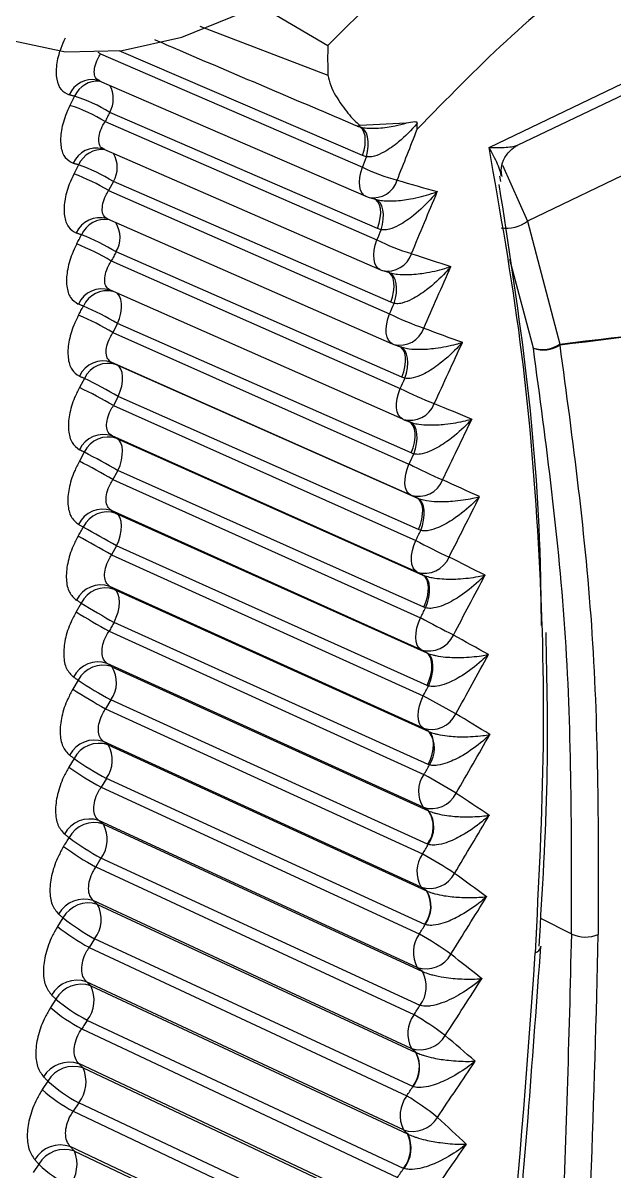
# Model space of a CAD drawing. Extents: x 14.8 to 109.8, y 1.6 to 86.6.
# Drawn here: x 78.928 to 79.552, y 65.895 to 67.106 of the extents above; entities that cross this region are included whole.
import ezdxf

# ---------------------------------------------------------------- set-up
doc = ezdxf.new("R2010")
doc.units = 0
doc.header["$MEASUREMENT"] = 0
doc.layers.add('OBJECT', color=7, linetype='CONTINUOUS')

msp = doc.modelspace()

# ---------------------------------------------------------------- linework, layer by layer
at = {"layer": 'OBJECT'}
for p, q in [((79.4201, 66.9744), (80.0132, 67.2593)), ((79.4503, 66.9766), (79.9664, 67.2245)), ((79.2499, 67.0819), (79.3117, 67.1432)), ((79.9317, 67.123), (79.4607, 66.8967)), ((79.1148, 67.1022), (79.25, 67.0507)), ((79.01, 67.0731), (79.0075, 67.0746)), ((79.2865, 66.9659), (79.0297, 67.0763)), ((79.01, 67.0731), (79.2864, 66.9535)), ((79.0097, 67.0443), (79.0065, 67.0454)), ((79.0085, 67.0447), (79.2899, 66.923)), ((79.0097, 67.0443), (79.0087, 67.045)), ((78.9827, 67.0284), (78.9778, 67.0187)), ((79.3024, 66.889), (79.0197, 67.0113)), ((79.0149, 67.0017), (79.3018, 66.8768)), ((79.3327, 67.0001), (79.2838, 66.9975)), ((79.0143, 66.9722), (79.012, 66.973)), ((79.0135, 66.9725), (79.305, 66.8456)), ((79.0143, 66.9722), (79.0136, 66.9727)), ((79.2907, 66.9644), (79.2865, 66.9659)), ((78.9868, 66.956), (78.9819, 66.9463)), ((79.4344, 66.9558), (79.4607, 66.8967)), ((79.4326, 66.9386), (79.4316, 66.944)), ((79.0236, 66.9384), (79.0186, 66.9288)), ((79.3164, 66.811), (79.0236, 66.9384)), ((79.0186, 66.9288), (79.3152, 66.799)), ((79.2937, 66.9216), (79.3012, 66.9195)), ((79.0179, 66.8986), (79.0165, 66.8992)), ((79.0173, 66.8989), (79.318, 66.7672)), ((79.4607, 66.8967), (79.495, 66.767)), ((79.3063, 66.8876), (79.3024, 66.889)), ((79.3282, 66.732), (79.0264, 66.8642)), ((79.0214, 66.8546), (79.3264, 66.7202)), ((79.3077, 66.8446), (79.3149, 66.8423)), ((79.4669, 66.7627), (79.4419, 66.8561)), ((79.0204, 66.8237), (79.0198, 66.824)), ((79.3291, 66.6877), (79.0204, 66.8237)), ((79.3199, 66.8097), (79.3164, 66.811)), ((79.0281, 66.7885), (79.023, 66.779)), ((79.338, 66.6521), (79.0281, 66.7885)), ((79.023, 66.779), (79.3356, 66.6404)), ((79.3185, 66.767), (79.318, 66.7672)), ((79.3197, 66.7665), (79.3266, 66.764)), ((79.3266, 66.764), (79.3269, 66.7639)), ((79.3376, 66.6075), (79.0219, 66.7475)), ((79.0271, 66.7451), (79.344, 66.6047)), ((78.993, 66.7306), (78.9878, 66.721)), ((79.3314, 66.7308), (79.3282, 66.732)), ((79.0288, 66.7116), (79.0236, 66.7021)), ((79.3457, 66.5712), (79.0288, 66.7116)), ((79.0236, 66.7021), (79.3427, 66.5598)), ((79.3296, 66.6875), (79.3291, 66.6877)), ((79.3296, 66.6875), (79.3362, 66.6848)), ((79.3362, 66.6849), (79.3371, 66.6845)), ((79.3441, 66.5264), (79.0223, 66.67)), ((79.0274, 66.6673), (79.3502, 66.5233)), ((78.9929, 66.6528), (78.9877, 66.6433)), ((79.3407, 66.6509), (79.338, 66.6521)), ((79.0284, 66.6334), (79.0231, 66.6239)), ((79.3512, 66.4894), (79.0284, 66.6334)), ((79.0231, 66.6239), (79.3477, 66.4782)), ((79.344, 66.6047), (79.3376, 66.6075)), ((79.344, 66.6047), (79.3453, 66.6041)), ((79.3484, 66.4445), (79.0216, 66.5912)), ((79.0216, 66.5912), (79.0267, 66.5883)), ((79.0267, 66.5883), (79.3544, 66.4412)), ((79.348, 66.5702), (79.3457, 66.5712)), ((79.0269, 66.554), (79.0216, 66.5445)), ((79.3547, 66.4068), (79.0269, 66.554)), ((79.0216, 66.5445), (79.3506, 66.3959)), ((79.3502, 66.5233), (79.3513, 66.5229)), ((79.3506, 66.3618), (79.0198, 66.5112)), ((79.0248, 66.5081), (79.3564, 66.3582)), ((78.9896, 66.4936), (78.9842, 66.4843)), ((79.3532, 66.4886), (79.3512, 66.4894)), ((79.356, 66.3235), (79.0244, 66.4733)), ((79.019, 66.464), (79.3514, 66.3128)), ((79.3544, 66.4412), (79.3552, 66.4408)), ((79.3506, 66.2783), (79.017, 66.43)), ((79.022, 66.4266), (79.3563, 66.2745)), ((78.9864, 66.4123), (78.9809, 66.403)), ((79.3563, 66.4061), (79.3547, 66.4068)), ((79.0208, 66.3915), (79.0154, 66.3822)), ((79.3552, 66.2394), (79.0208, 66.3915)), ((79.3851, 66.3769), (79.3506, 66.3959)), ((79.0154, 66.3822), (79.35, 66.229)), ((79.3564, 66.3582), (79.3571, 66.3579)), ((79.3486, 66.1941), (79.0132, 66.3477)), ((79.018, 66.3441), (79.3541, 66.1901)), ((78.9821, 66.3298), (78.9766, 66.3205)), ((79.3572, 66.3229), (79.356, 66.3235)), ((79.0162, 66.3086), (79.0106, 66.2994)), ((79.0106, 66.2994), (79.3465, 66.1446)), ((79.3523, 66.1546), (79.0162, 66.3086)), ((79.3444, 66.1093), (79.0083, 66.2642)), ((79.3563, 66.2745), (79.3567, 66.2743)), ((79.013, 66.2604), (79.3498, 66.1051)), ((79.356, 66.239), (79.3552, 66.2394)), ((79.0105, 66.2246), (79.0049, 66.2154)), ((79.0049, 66.2154), (79.3409, 66.0595)), ((79.3473, 66.0693), (79.0105, 66.2246)), ((79.3381, 66.0239), (79.0023, 66.1798)), ((79.3541, 66.1901), (79.3543, 66.19)), ((79.0069, 66.1757), (79.3429, 66.0197)), ((78.9704, 66.1616), (78.9647, 66.1525)), ((79.3527, 66.1545), (79.3523, 66.1546)), ((79.4744, 66.1613), (79.5073, 66.1446)), ((79.0037, 66.1396), (78.998, 66.1305)), ((78.998, 66.1305), (79.3332, 65.9739)), ((79.3397, 65.9836), (79.0037, 66.1396)), ((79.3297, 65.938), (78.9953, 66.0943)), ((78.9998, 66.09), (79.3339, 65.9338)), ((78.963, 66.0759), (78.9572, 66.0669)), ((79.33, 65.8973), (78.9959, 66.0535)), ((78.9902, 66.0445), (79.3234, 65.8878)), ((79.3429, 66.0197), (79.3433, 66.0195)), ((79.3192, 65.8516), (78.9872, 66.0078)), ((78.9916, 66.0033), (79.3228, 65.8473)), ((78.9545, 65.9894), (78.9486, 65.9804)), ((79.3399, 65.9835), (79.3397, 65.9836)), ((78.9871, 65.9665), (78.9812, 65.9576)), ((79.3182, 65.8106), (78.9871, 65.9665)), ((78.9812, 65.9576), (79.3114, 65.8012)), ((79.3339, 65.9338), (79.3347, 65.9334)), ((79.3066, 65.7647), (78.9781, 65.9204)), ((78.9824, 65.9156), (79.3096, 65.7605)), ((78.9449, 65.9018), (78.939, 65.893)), ((79.3304, 65.8972), (79.33, 65.8973))]:
    msp.add_line(p, q, dxfattribs=at)
at = {"layer": 'OBJECT', "flags": 128}
for points in [[(78.7522, 67.3898), (78.7571, 67.3166), (78.7718, 67.2507), (78.796, 67.1937), (78.829, 67.1467), (78.8702, 67.1108), (78.9186, 67.0869), (78.9732, 67.0754), (79.0327, 67.0767), (79.0958, 67.0907), (79.1611, 67.117), (79.2272, 67.1551), (79.2436, 67.1664)], [(79.1744, 67.1264), (79.1953, 67.114), (79.2499, 67.0819)], [(78.9827, 67.0284), (78.982, 67.0286), (78.9813, 67.0287), (78.9806, 67.0289), (78.9799, 67.0291), (78.9792, 67.0293), (78.9785, 67.0295), (78.9778, 67.0297), (78.9771, 67.0298)], [(79.0197, 67.0113), (79.0191, 67.0101), (79.0185, 67.0089), (79.0179, 67.0077), (79.0173, 67.0065), (79.0167, 67.0053), (79.0161, 67.0041), (79.0155, 67.0029), (79.0149, 67.0017)], [(79.2865, 66.9659), (79.2882, 66.9715), (79.2892, 66.9769), (79.2895, 66.982), (79.2892, 66.9866), (79.2881, 66.9905), (79.2864, 66.9937), (79.2841, 66.9958), (79.2829, 66.9965)], [(79.2907, 66.9644), (79.292, 66.97), (79.2926, 66.9755), (79.2926, 66.9807), (79.292, 66.9854), (79.2907, 66.9895), (79.2888, 66.9927), (79.2865, 66.9949), (79.2837, 66.9962)], [(78.9868, 66.956), (78.9861, 66.9562), (78.9855, 66.9564), (78.9848, 66.9566), (78.9841, 66.9568), (78.9834, 66.957), (78.9827, 66.9572), (78.982, 66.9575), (78.9813, 66.9577)], [(79.2899, 66.923), (79.2884, 66.9238), (79.2862, 66.926), (79.2846, 66.9292), (79.2836, 66.9331), (79.2833, 66.9377), (79.2837, 66.9427), (79.2847, 66.9481), (79.2864, 66.9535)], [(79.3024, 66.889), (79.3042, 66.8945), (79.3053, 66.9), (79.3058, 66.9051), (79.3055, 66.9098), (79.3046, 66.9138), (79.3029, 66.917), (79.3007, 66.9193), (79.2992, 66.9202)], [(79.3063, 66.8876), (79.3077, 66.8932), (79.3085, 66.8987), (79.3086, 66.9039), (79.3081, 66.9087), (79.3069, 66.9128), (79.3051, 66.9161), (79.3028, 66.9185), (79.3001, 66.9198)], [(78.9899, 66.8822), (78.9893, 66.8824), (78.9886, 66.8827), (78.9879, 66.8829), (78.9872, 66.8831), (78.9865, 66.8834), (78.9859, 66.8836), (78.9852, 66.8839), (78.9845, 66.8841)], [(78.9849, 66.8726), (78.9855, 66.8738), (78.9862, 66.875), (78.9868, 66.8762), (78.9874, 66.8774), (78.9881, 66.8786), (78.9887, 66.8798), (78.9893, 66.881), (78.9899, 66.8822)], [(79.305, 66.8456), (79.3032, 66.8467), (79.3011, 66.849), (79.2996, 66.8523), (79.2987, 66.8563), (79.2985, 66.8609), (79.2989, 66.866), (79.3001, 66.8713), (79.3018, 66.8768)], [(79.0264, 66.8642), (79.0258, 66.863), (79.0251, 66.8618), (79.0245, 66.8606), (79.0239, 66.8594), (79.0232, 66.8582), (79.0226, 66.857), (79.022, 66.8558), (79.0214, 66.8546)], [(79.3164, 66.811), (79.3182, 66.8165), (79.3194, 66.822), (79.32, 66.8272), (79.3198, 66.8319), (79.3189, 66.836), (79.3174, 66.8393), (79.3153, 66.8417), (79.3135, 66.8428)], [(79.3199, 66.8097), (79.3214, 66.8153), (79.3223, 66.8208), (79.3225, 66.8261), (79.3221, 66.8309), (79.321, 66.8351), (79.3194, 66.8385), (79.3172, 66.8409), (79.3145, 66.8424)], [(79.0281, 66.7885), (79.0301, 66.794), (79.0315, 66.7995), (79.0322, 66.8047), (79.0323, 66.8096), (79.0316, 66.8138), (79.0302, 66.8173), (79.0283, 66.8199), (79.0274, 66.8206)], [(78.992, 66.807), (78.9913, 66.8073), (78.9907, 66.8076), (78.99, 66.8078), (78.9893, 66.8081), (78.9887, 66.8084), (78.988, 66.8087), (78.9873, 66.8089), (78.9866, 66.8092)], [(78.9869, 66.7975), (78.9875, 66.7987), (78.9882, 66.7999), (78.9888, 66.801), (78.9894, 66.8022), (78.9901, 66.8034), (78.9907, 66.8046), (78.9914, 66.8058), (78.992, 66.807)], [(79.318, 66.7672), (79.316, 66.7685), (79.3139, 66.771), (79.3125, 66.7743), (79.3117, 66.7784), (79.3115, 66.7831), (79.3121, 66.7882), (79.3133, 66.7936), (79.3152, 66.799)], [(79.3282, 66.732), (79.3301, 66.7375), (79.3314, 66.743), (79.3321, 66.7482), (79.332, 66.753), (79.3312, 66.7572), (79.3298, 66.7606), (79.3277, 66.7631), (79.3257, 66.7644)], [(79.3314, 66.7308), (79.333, 66.7364), (79.334, 66.7419), (79.3344, 66.7472), (79.3341, 66.7521), (79.3331, 66.7563), (79.3316, 66.7598), (79.3294, 66.7624), (79.3269, 66.7639)], [(79.0219, 66.7475), (79.0225, 66.7472), (79.0232, 66.7469), (79.0238, 66.7466), (79.0245, 66.7463), (79.0251, 66.746), (79.0258, 66.7457), (79.0265, 66.7454), (79.0271, 66.7451)], [(79.0288, 66.7116), (79.0309, 66.7171), (79.0324, 66.7225), (79.0332, 66.7278), (79.0333, 66.7327), (79.0327, 66.737), (79.0315, 66.7406), (79.0296, 66.7434), (79.0271, 66.7451)], [(78.993, 66.7306), (78.9923, 66.7309), (78.9917, 66.7312), (78.991, 66.7315), (78.9904, 66.7318), (78.9897, 66.7321), (78.989, 66.7324), (78.9884, 66.7327), (78.9877, 66.733)], [(79.3291, 66.6877), (79.3266, 66.6894), (79.3247, 66.6919), (79.3233, 66.6953), (79.3226, 66.6995), (79.3226, 66.7043), (79.3232, 66.7094), (79.3245, 66.7148), (79.3264, 66.7202)], [(79.338, 66.6521), (79.34, 66.6575), (79.3414, 66.663), (79.3421, 66.6682), (79.3421, 66.6731), (79.3415, 66.6773), (79.3401, 66.6808), (79.3381, 66.6835), (79.3356, 66.6851)], [(79.3407, 66.6509), (79.3425, 66.6565), (79.3436, 66.662), (79.3441, 66.6674), (79.3439, 66.6723), (79.3431, 66.6766), (79.3417, 66.6802), (79.3396, 66.6828), (79.3371, 66.6845)], [(79.0223, 66.67), (79.0229, 66.6696), (79.0235, 66.6693), (79.0242, 66.669), (79.0248, 66.6686), (79.0255, 66.6683), (79.0261, 66.668), (79.0268, 66.6677), (79.0274, 66.6673)], [(79.0284, 66.6334), (79.0306, 66.6388), (79.0321, 66.6443), (79.033, 66.6496), (79.0333, 66.6546), (79.0328, 66.659), (79.0316, 66.6626), (79.0298, 66.6655), (79.0274, 66.6673)], [(78.9929, 66.6528), (78.9923, 66.6531), (78.9916, 66.6535), (78.991, 66.6538), (78.9903, 66.6541), (78.9897, 66.6545), (78.9891, 66.6548), (78.9884, 66.6551), (78.9878, 66.6555)], [(79.3376, 66.6075), (79.3352, 66.6093), (79.3333, 66.6119), (79.3321, 66.6154), (79.3314, 66.6197), (79.3315, 66.6245), (79.3323, 66.6297), (79.3337, 66.635), (79.3356, 66.6404)], [(79.3457, 66.5712), (79.3477, 66.5766), (79.3492, 66.5821), (79.35, 66.5874), (79.3502, 66.5923), (79.3496, 66.5966), (79.3483, 66.6002), (79.3464, 66.6029), (79.344, 66.6047)], [(79.348, 66.5702), (79.3499, 66.5757), (79.3511, 66.5812), (79.3518, 66.5866), (79.3517, 66.5916), (79.351, 66.5959), (79.3497, 66.5996), (79.3477, 66.6024), (79.3453, 66.6041)], [(79.0269, 66.554), (79.0292, 66.5594), (79.0308, 66.5648), (79.0318, 66.5702), (79.0322, 66.5752), (79.0318, 66.5796), (79.0307, 66.5834), (79.029, 66.5863), (79.0267, 66.5883)], [(78.9865, 66.5644), (78.9871, 66.5656), (78.9878, 66.5668), (78.9885, 66.5679), (78.9891, 66.5691), (78.9898, 66.5703), (78.9905, 66.5715), (78.9912, 66.5726), (78.9918, 66.5738)], [(78.9918, 66.5738), (78.9912, 66.5742), (78.9905, 66.5745), (78.9899, 66.5749), (78.9893, 66.5753), (78.9886, 66.5756), (78.988, 66.576), (78.9874, 66.5763), (78.9867, 66.5767)], [(79.3441, 66.5264), (79.3417, 66.5283), (79.3399, 66.531), (79.3387, 66.5346), (79.3382, 66.539), (79.3384, 66.5438), (79.3392, 66.549), (79.3407, 66.5544), (79.3427, 66.5598)], [(79.3512, 66.4894), (79.3534, 66.4948), (79.355, 66.5003), (79.3559, 66.5056), (79.3561, 66.5106), (79.3556, 66.515), (79.3544, 66.5186), (79.3526, 66.5215), (79.3502, 66.5233)], [(79.3532, 66.4886), (79.3552, 66.4941), (79.3566, 66.4996), (79.3573, 66.505), (79.3574, 66.51), (79.3568, 66.5144), (79.3555, 66.5181), (79.3537, 66.521), (79.3513, 66.5229)], [(79.0198, 66.5112), (79.0205, 66.5108), (79.0211, 66.5104), (79.0217, 66.51), (79.0223, 66.5096), (79.023, 66.5092), (79.0236, 66.5088), (79.0242, 66.5085), (79.0248, 66.5081)], [(79.0244, 66.4733), (79.0267, 66.4787), (79.0285, 66.4842), (79.0296, 66.4895), (79.03, 66.4946), (79.0297, 66.4991), (79.0287, 66.5029), (79.0271, 66.506), (79.0248, 66.5081)], [(78.9896, 66.4936), (78.989, 66.494), (78.9884, 66.4944), (78.9878, 66.4948), (78.9871, 66.4952), (78.9865, 66.4956), (78.9859, 66.496), (78.9853, 66.4963), (78.9846, 66.4967)], [(79.0244, 66.4733), (79.0237, 66.4722), (79.0231, 66.471), (79.0224, 66.4698), (79.0217, 66.4686), (79.021, 66.4675), (79.0204, 66.4663), (79.0197, 66.4651), (79.019, 66.464)], [(79.3484, 66.4445), (79.3461, 66.4464), (79.3444, 66.4493), (79.3433, 66.453), (79.3428, 66.4574), (79.3431, 66.4623), (79.344, 66.4675), (79.3456, 66.4729), (79.3477, 66.4782)], [(79.3547, 66.4068), (79.3569, 66.4122), (79.3586, 66.4177), (79.3596, 66.423), (79.3599, 66.428), (79.3595, 66.4325), (79.3584, 66.4363), (79.3567, 66.4392), (79.3544, 66.4412)], [(79.3563, 66.4061), (79.3584, 66.4116), (79.3599, 66.4171), (79.3607, 66.4225), (79.3609, 66.4275), (79.3604, 66.432), (79.3593, 66.4358), (79.3575, 66.4388), (79.3552, 66.4408)], [(79.017, 66.43), (79.0177, 66.4296), (79.0183, 66.4292), (79.0189, 66.4287), (79.0195, 66.4283), (79.0201, 66.4279), (79.0207, 66.4275), (79.0213, 66.4271), (79.022, 66.4266)], [(78.9864, 66.4123), (78.9858, 66.4127), (78.9852, 66.4131), (78.9846, 66.4135), (78.984, 66.4139), (78.9833, 66.4144), (78.9827, 66.4148), (78.9821, 66.4152), (78.9815, 66.4156)], [(79.3506, 66.3618), (79.3483, 66.3638), (79.3467, 66.3668), (79.3457, 66.3706), (79.3454, 66.375), (79.3457, 66.38), (79.3467, 66.3852), (79.3484, 66.3906), (79.3506, 66.3959)], [(79.356, 66.3235), (79.3583, 66.3288), (79.3601, 66.3343), (79.3612, 66.3397), (79.3616, 66.3447), (79.3613, 66.3492), (79.3603, 66.3531), (79.3587, 66.3561), (79.3564, 66.3582)], [(79.0132, 66.3477), (79.0138, 66.3472), (79.0144, 66.3468), (79.015, 66.3463), (79.0156, 66.3459), (79.0162, 66.3454), (79.0168, 66.345), (79.0174, 66.3445), (79.018, 66.3441)], [(78.9821, 66.3298), (78.9815, 66.3302), (78.9809, 66.3307), (78.9803, 66.3311), (78.9797, 66.3316), (78.9791, 66.332), (78.9785, 66.3325), (78.9779, 66.3329), (78.9773, 66.3333)], [(79.0083, 66.2642), (79.0089, 66.2638), (79.0094, 66.2633), (79.01, 66.2628), (79.0106, 66.2623), (79.0112, 66.2619), (79.0118, 66.2614), (79.0124, 66.2609), (79.013, 66.2604)], [(78.9711, 66.237), (78.9718, 66.2382), (78.9726, 66.2393), (78.9733, 66.2405), (78.974, 66.2416), (78.9747, 66.2428), (78.9754, 66.2439), (78.9761, 66.2451), (78.9768, 66.2462)], [(78.9768, 66.2462), (78.9762, 66.2467), (78.9756, 66.2471), (78.975, 66.2476), (78.9744, 66.2481), (78.9738, 66.2486), (78.9732, 66.2491), (78.9726, 66.2495), (78.972, 66.25)], [(79.0023, 66.1798), (79.0029, 66.1793), (79.0034, 66.1787), (79.004, 66.1782), (79.0046, 66.1777), (79.0052, 66.1772), (79.0058, 66.1767), (79.0063, 66.1762), (79.0069, 66.1757)], [(78.9704, 66.1616), (78.9698, 66.1621), (78.9692, 66.1626), (78.9686, 66.1631), (78.9681, 66.1636), (78.9675, 66.1641), (78.9669, 66.1646), (78.9663, 66.1651), (78.9657, 66.1656)], [(79.4748, 66.1318), (79.4748, 66.1317), (79.4748, 66.1313)], [(78.9953, 66.0943), (78.9958, 66.0937), (78.9964, 66.0932), (78.997, 66.0927), (78.9975, 66.0921), (78.9981, 66.0916), (78.9987, 66.0911), (78.9992, 66.0905), (78.9998, 66.09)], [(78.963, 66.0759), (78.9624, 66.0765), (78.9618, 66.077), (78.9612, 66.0775), (78.9607, 66.0781), (78.9601, 66.0786), (78.9595, 66.0791), (78.959, 66.0797), (78.9584, 66.0802)], [(78.9959, 66.0535), (78.9952, 66.0524), (78.9945, 66.0513), (78.9938, 66.0502), (78.993, 66.049), (78.9923, 66.0479), (78.9916, 66.0468), (78.9909, 66.0456), (78.9902, 66.0445)], [(78.9872, 66.0078), (78.9877, 66.0072), (78.9883, 66.0067), (78.9889, 66.0061), (78.9894, 66.0055), (78.99, 66.005), (78.9905, 66.0044), (78.9911, 66.0039), (78.9916, 66.0033)], [(78.9545, 65.9894), (78.9539, 65.9899), (78.9534, 65.9905), (78.9528, 65.991), (78.9522, 65.9916), (78.9517, 65.9922), (78.9511, 65.9927), (78.9506, 65.9933), (78.95, 65.9938)], [(78.9781, 65.9204), (78.9786, 65.9198), (78.9791, 65.9192), (78.9797, 65.9186), (78.9802, 65.918), (78.9808, 65.9174), (78.9813, 65.9168), (78.9819, 65.9162), (78.9824, 65.9156)], [(78.9449, 65.9018), (78.9444, 65.9024), (78.9439, 65.903), (78.9433, 65.9036), (78.9428, 65.9042), (78.9422, 65.9048), (78.9417, 65.9054), (78.9411, 65.906), (78.9406, 65.9066)]]:
    msp.add_lwpolyline(points, dxfattribs=at)
at = {"layer": 'OBJECT'}
for centre, radius, start, end in [((79.0014, 67.0196), 0.0264, 78.7158, 157.0734), ((79.0077, 67.0171), 0.0274, 86.7121, 155.7742), ((78.9943, 67.0257), 0.0292, 330.5178, 29.0397), ((78.9329, 66.8716), 0.1645, 58.1452, 72.3889), ((78.9279, 66.8615), 0.1649, 58.1937, 72.4006), ((79.0058, 66.9471), 0.0267, 76.5307, 156.6708), ((79.0121, 66.9444), 0.0278, 84.9676, 155.3212), ((78.9987, 66.9532), 0.029, 329.2744, 30.8665), ((78.9213, 66.7716), 0.1957, 58.5003, 70.4452), ((79.3794, 67.1471), 0.2148, 244.348, 254.8133), ((78.9162, 66.7614), 0.1963, 58.5486, 70.4576), ((79.2982, 66.9473), 0.026, 260.0389, 343.3935), ((79.3018, 66.9505), 0.03, 246.5994, 254.2094), ((79.0092, 66.8733), 0.027, 74.3739, 156.259), ((79.0149, 66.871), 0.0274, 81.0914, 155.9107), ((79.002, 66.8794), 0.0287, 327.9592, 33.0132), ((79.4386, 66.9257), 0.0365, 261.0269, 307.3224), ((78.9015, 66.6575), 0.2415, 58.8514, 68.5068), ((78.8961, 66.6469), 0.2425, 58.9007, 68.5178), ((79.4115, 67.1002), 0.2489, 243.8551, 252.883), ((79.3132, 66.8703), 0.0263, 258.1053, 342.219), ((79.317, 66.8731), 0.03, 246.478, 252.0905), ((79.0115, 66.798), 0.0272, 72.2571, 155.8397), ((79.0171, 66.7956), 0.0276, 77.2816, 155.5776), ((78.8609, 66.5065), 0.3171, 59.2472, 66.5844), ((78.8666, 66.5176), 0.3154, 59.1979, 66.573), ((79.4482, 67.0643), 0.2969, 243.3703, 250.9412), ((79.3261, 66.7924), 0.0266, 256.1511, 341.0514), ((79.33, 66.7947), 0.03, 246.3536, 249.9399), ((79.4765, 66.7943), 0.033, 253.132, 304.0932), ((79.4779, 66.7919), 0.0312, 249.422, 302.8047), ((79.4703, 66.7704), 0.025, 349.1057, 352.0591), ((79.0128, 66.7215), 0.0276, 70.7459, 155.3794), ((79.018, 66.7191), 0.0275, 70.7602, 155.3915), ((78.7986, 66.3203), 0.454, 59.5361, 64.6487), ((78.7921, 66.3077), 0.4573, 59.5849, 64.6607), ((79.4947, 67.0489), 0.3693, 242.897, 248.9857), ((79.337, 66.7134), 0.0269, 254.1648, 339.8963), ((79.0131, 66.6436), 0.028, 70.8134, 154.8192), ((79.0182, 66.6409), 0.028, 70.8283, 154.8316), ((78.6231, 65.9351), 0.8074, 59.8657, 62.7347), ((78.613, 65.916), 0.8182, 59.915, 62.7462), ((79.5626, 67.0751), 0.4903, 242.4329, 247.0208), ((79.3457, 66.6336), 0.0273, 252.6895, 338.7056), ((79.0123, 66.5644), 0.0284, 70.8783, 154.244), ((79.0174, 66.5615), 0.0284, 70.8943, 154.2556), ((77.2552, 63.4623), 3.5633, 60.1847, 60.8335), ((77.1489, 63.2702), 3.7721, 60.2331, 60.846), ((79.6878, 67.2082), 0.7345, 241.9804, 245.0456), ((79.3523, 66.5529), 0.0277, 252.6059, 337.418), ((79.0104, 66.484), 0.0288, 70.9425, 153.6517), ((79.0154, 66.4809), 0.0288, 70.9605, 153.6626), ((79.7584, 67.7703), 1.4903, 238.945, 240.4934), ((79.7366, 67.7344), 1.459, 238.9591, 240.5406), ((80.0546, 67.7823), 1.4832, 241.5407, 243.0601), ((79.3568, 66.4713), 0.0281, 252.4974, 336.1397), ((79.0075, 66.4024), 0.0292, 71.0069, 153.0431), ((79.0125, 66.399), 0.0292, 71.0261, 153.053), ((78.9961, 66.4099), 0.0308, 323.4167, 32.9587), ((79.3236, 66.9329), 0.6203, 237.0743, 240.7875), ((79.3148, 66.9188), 0.6145, 237.0873, 240.8357), ((79.3592, 66.389), 0.0286, 252.3647, 334.8714), ((79.0036, 66.3196), 0.0296, 71.0726, 152.4161), ((79.3321, 66.3403), 0.0305, 325.2859, 35.1788), ((79.0084, 66.3161), 0.0296, 71.0925, 152.4259), ((78.9907, 66.3277), 0.0318, 323.1709, 31.0023), ((79.2065, 66.6529), 0.3934, 235.2217, 241.0669), ((79.1996, 66.6418), 0.3911, 235.2357, 241.1143), ((79.376, 66.295), 0.0304, 144.0742, 213.4201), ((78.6716, 65.1016), 1.389, 59.0696, 60.6968), ((79.3595, 66.3059), 0.029, 252.2074, 333.611), ((78.9985, 66.2358), 0.0301, 71.1384, 151.7722), ((79.3305, 66.2578), 0.0308, 323.4168, 32.9585), ((79.3305, 66.2572), 0.0313, 324.5023, 33.1017), ((79.0033, 66.232), 0.0301, 71.1582, 151.7829), ((78.9843, 66.2444), 0.0329, 322.9101, 29.1088), ((79.1492, 66.4782), 0.289, 233.3889, 241.3309), ((79.1427, 66.468), 0.2878, 233.4017, 241.3788), ((79.3754, 66.2105), 0.0314, 143.8181, 211.4499), ((79.0027, 65.6201), 0.701, 57.0651, 60.2951), ((79.3577, 66.2222), 0.0295, 252.024, 332.362), ((78.9925, 66.1509), 0.0305, 71.2052, 151.1115), ((79.3268, 66.1737), 0.0318, 323.1709, 31.0023), ((79.3268, 66.1735), 0.0321, 323.7101, 31.0778), ((78.9971, 66.1468), 0.0305, 71.2276, 151.1209), ((78.9768, 66.1602), 0.0339, 322.6354, 27.2739), ((79.1128, 66.3411), 0.2291, 231.5765, 241.5787), ((79.1065, 66.3314), 0.2283, 231.5891, 241.6268), ((79.3726, 66.1253), 0.0324, 143.5512, 209.5392), ((79.1121, 65.74), 0.4676, 55.0556, 59.9082), ((62.1543, 66.5254), 17.3853, 355.30698, 358.74324), ((61.6401, 66.5433), 17.8717, 357.65913, 358.72146), ((79.522, 66.1768), 0.0354, 245.5492, 292.2956), ((79.4661, 66.1329), 0.00883, 289.0394, 349.7331), ((79.3537, 66.1377), 0.0299, 251.8172, 331.12), ((63.1205, 67.2609), 16.3879, 353.38606, 356.02403), ((78.9853, 66.0649), 0.031, 71.2757, 150.4315), ((79.321, 66.0891), 0.0329, 322.911, 29.1078), ((78.9899, 66.0607), 0.031, 71.2984, 150.4419), ((78.9682, 66.0749), 0.035, 322.344, 25.499), ((79.0858, 66.2213), 0.1903, 229.7859, 241.8096), ((79.0797, 66.2119), 0.1898, 229.7996, 241.8563), ((79.3678, 66.0395), 0.0335, 143.2708, 207.688), ((79.1633, 65.7576), 0.3503, 53.043, 59.535), ((79.3477, 66.0527), 0.0303, 251.5864, 329.887), ((78.9771, 65.978), 0.0314, 71.3483, 149.7337), ((79.3127, 66.0042), 0.0339, 322.6355, 27.2738), ((79.3128, 66.0042), 0.0341, 322.6157, 26.6798), ((78.9816, 65.9735), 0.0314, 71.3726, 149.7431), ((78.9586, 65.9887), 0.0361, 322.0394, 23.778), ((79.0636, 66.1107), 0.1632, 228.0205, 242.0209), ((79.0575, 66.1014), 0.1628, 228.0331, 242.069), ((79.3608, 65.9531), 0.0345, 142.9754, 205.8955), ((79.1898, 65.7336), 0.2798, 51.028, 59.1763), ((79.3396, 65.9671), 0.0307, 251.3306, 328.6626), ((79.3023, 65.9187), 0.035, 322.3431, 25.4993), ((79.3024, 65.9188), 0.0354, 322.3165, 24.2984), ((78.9679, 65.8901), 0.0319, 71.4245, 149.0176), ((78.9723, 65.8854), 0.0319, 71.4497, 149.0262), ((78.948, 65.9017), 0.0372, 321.7167, 22.1132), ((79.0439, 66.0053), 0.1432, 226.2797, 242.2129)]:
    msp.add_arc(centre, radius, start, end, dxfattribs=at)
for centre, major_axis, ratio, start_param, end_param in [((65.453, 72.2664), (7.5192, 18.2593), 0.752315, 4.730424, 4.733353), ((65.4376, 72.2694), (7.5328, 18.2274), 0.752029, 4.731478, 4.732072), ((66.2953, 72.671), (23.4006, -7.815), 0.064834, 5.324327, 5.326508), ((65.4715, 72.2753), (8.262, 18.2878), 0.741332, 4.751077, 4.754612), ((65.4563, 72.2789), (8.2739, 18.2562), 0.741009, 4.75206, 4.752645), ((66.2176, 72.6337), (22.5812, -8.23), 0.048131, 5.349826, 5.352088), ((65.4911, 72.2847), (8.9767, 18.3268), 0.72969, 4.769095, 4.772579), ((65.4763, 72.289), (8.987, 18.2955), 0.729333, 4.770008, 4.770583), ((66.1465, 72.5995), (21.8316, -8.6034), 0.030756, 5.374029, 5.376372), ((65.5122, 72.2948), (9.6677, 18.3783), 0.717487, 4.784692, 4.788123), ((65.4976, 72.2997), (9.6764, 18.3474), 0.717099, 4.785534, 4.786099), ((66.0811, 72.5681), (21.1436, -8.9404), 0.012848, 5.396974, 5.399397), ((65.5346, 72.3056), (10.3394, 18.4438), 0.704806, 4.798083, 4.801459), ((65.5204, 72.3111), (10.3467, 18.4133), 0.70439, 4.798858, 4.799413), ((66.0208, 72.5392), (20.5101, -9.2457), 0.005471, 0.861973, 0.864474), ((65.5586, 72.3171), (10.9965, 18.5245), 0.691717, 4.80948, 4.812799), ((65.5447, 72.3233), (11.0025, 18.4945), 0.691277, 4.810191, 4.810735), ((65.9651, 72.5124), (19.9251, -9.5234), 0.024093, 0.841314, 0.843892), ((65.9525, 72.4852), (19.9116, -9.4968), 0.023441, 0.843963, 0.844383), ((65.5842, 72.3295), (11.6433, 18.6211), 0.678277, 4.819082, 4.822342), ((65.5706, 72.3362), (11.648, 18.5916), 0.677817, 4.819732, 4.820266), ((65.9135, 72.4876), (19.383, -9.777), 0.042925, 0.821751, 0.824404), ((65.9006, 72.4606), (19.3693, -9.7506), 0.042262, 0.824427, 0.82486), ((65.6116, 72.3426), (12.284, 18.7343), 0.664536, 4.827071, 4.830271), ((65.5983, 72.3499), (12.2876, 18.7053), 0.664057, 4.827664, 4.828188), ((65.8657, 72.4647), (18.8793, -10.0095), 0.061889, 0.803226, 0.805953), ((65.8524, 72.4379), (18.8653, -9.9833), 0.061218, 0.805929, 0.806374), ((65.6408, 72.3567), (12.9226, 18.8647), 0.650529, 4.833612, 4.836749), ((65.628, 72.3646), (12.9252, 18.8362), 0.650034, 4.834152, 4.834665), ((65.8213, 72.4433), (18.4097, -10.2237), 0.080918, 0.78568, 0.788479), ((65.8077, 72.4167), (18.3954, -10.1977), 0.080242, 0.788409, 0.788866), ((65.6721, 72.3717), (13.5632, 19.0127), 0.63629, 4.838852, 4.841925), ((65.6596, 72.3802), (13.5649, 18.9846), 0.635781, 4.839342, 4.839844), ((65.78, 72.4235), (17.9706, -10.4218), 0.099956, 0.769056, 0.771926), ((65.766, 72.3971), (17.9561, -10.396), 0.09928, 0.771811, 0.772279), ((65.7056, 72.3878), (14.2095, 19.1789), 0.62184, 4.842922, 4.845929), ((65.6935, 72.3969), (14.2103, 19.1513), 0.62132, 4.843366, 4.843857), ((65.7415, 72.405), (17.5588, -10.606), 0.118957, 0.753301, 0.75624), ((65.7272, 72.3789), (17.5442, -10.5803), 0.118283, 0.756081, 0.756561), ((65.7415, 72.405), (14.8653, 19.3639), 0.607201, 4.845938, 4.848877), ((65.7297, 72.4147), (14.8654, 19.3367), 0.606671, 4.846339, 4.846818), ((65.7056, 72.3878), (17.1715, -10.7779), 0.137885, 0.738364, 0.741371), ((65.691, 72.3619), (17.1567, -10.7524), 0.137216, 0.741169, 0.74166), ((65.78, 72.4235), (15.5345, 19.5684), 0.592385, 4.848, 4.85087), ((65.7686, 72.4338), (15.5339, 19.5417), 0.591848, 4.848361, 4.848829), ((65.6721, 72.3717), (16.8061, -10.9392), 0.156709, 0.7242, 0.727273), ((65.6572, 72.3461), (16.7911, -10.9138), 0.156048, 0.727029, 0.727531), ((65.8213, 72.4433), (16.2209, 19.7935), 0.577404, 4.849198, 4.851997), ((65.8103, 72.4542), (16.2197, 19.7671), 0.576861, 4.849521, 4.849978)]:
    msp.add_ellipse(centre, major_axis=major_axis, ratio=ratio, start_param=start_param, end_param=end_param, dxfattribs=at)
for points, knots in [([(80.0908, 67.3522), (80.0609, 67.3545), (79.9876, 67.36), (79.8623, 67.3387), (79.736, 67.2919), (79.6266, 67.2319), (79.5325, 67.1674), (79.4374, 67.0891), (79.3754, 67.0255), (79.3443, 66.9936)], [0, 0, 0, 0, 0.1285375, 0.3143104, 0.5000792, 0.6193243, 0.7385697, 0.869284, 1, 1, 1, 1]), ([(78.9727, 67.0896), (78.971, 67.0861), (78.9667, 67.0764), (78.9629, 67.061), (78.963, 67.0458), (78.9676, 67.0343), (78.9739, 67.0313), (78.9771, 67.0298)], [0, 0, 0, 0, 0.130546, 0.349283, 0.566535, 0.783259, 1, 1, 1, 1]), ([(79.28, 66.9973), (79.2189, 67.0232), (79.1475, 67.0535), (79.0775, 67.0835), (79.0675, 67.0878)], [0, 0, 0, 0, 0.8560134, 1, 1, 1, 1]), ([(79.2499, 67.0819), (79.2499, 67.0818), (79.2498, 67.077), (79.2497, 67.0669), (79.2499, 67.0562), (79.25, 67.0507)], [0, 0, 0, 0, 0.013058, 0.485036, 1, 1, 1, 1]), ([(79.0087, 67.045), (79.0075, 67.0456), (79.0047, 67.0469), (79.0031, 67.0522), (79.0037, 67.0594), (79.0063, 67.0668), (79.009, 67.0714), (79.01, 67.0731)], [0, 0, 0, 0, 0.171203, 0.398483, 0.627889, 0.860565, 1, 1, 1, 1]), ([(79.25, 67.0507), (79.2508, 67.047), (79.2534, 67.0361), (79.2639, 67.0199), (79.2748, 67.0054), (79.2818, 66.9993), (79.2838, 66.9975)], [0, 0, 0, 0, 0.188994, 0.560653, 0.871885, 1, 1, 1, 1]), ([(78.9778, 67.0187), (78.9761, 67.0151), (78.9717, 67.0055), (78.9677, 66.9899), (78.9676, 66.9744), (78.972, 66.9626), (78.9782, 66.9593), (78.9813, 66.9577)], [0, 0, 0, 0, 0.130209, 0.34883, 0.566152, 0.783069, 1, 1, 1, 1]), ([(79.0136, 66.9727), (79.0123, 66.9734), (79.0095, 66.9749), (79.0078, 66.9805), (79.0084, 66.9879), (79.0111, 66.9954), (79.0138, 66.9999), (79.0149, 67.0017)], [0, 0, 0, 0, 0.183783, 0.408064, 0.634118, 0.86308, 1, 1, 1, 1]), ([(79.2838, 66.9975), (79.2826, 66.997), (79.2811, 66.9964), (79.2801, 66.9972), (79.28, 66.9973), (79.28, 66.9973)], [0, 0, 0, 0, 0.873501, 0.987413, 1, 1, 1, 1]), ([(79.2811, 66.9967), (79.2823, 66.9965), (79.2837, 66.9961), (79.2851, 66.9958), (79.2854, 66.9957)], [0, 0, 0, 0, 0.817393, 1, 1, 1, 1]), ([(79.2837, 66.9962), (79.2856, 66.9957), (79.2885, 66.995), (79.2953, 66.9944), (79.3063, 66.9947), (79.3198, 66.9967), (79.3288, 66.9991), (79.3327, 67.0001)], [0, 0, 0, 0, 0.1166712, 0.1780449, 0.3824789, 0.7352763, 1, 1, 1, 1]), ([(79.3444, 66.9999), (79.3442, 66.9997), (79.3383, 66.9927), (79.3273, 66.9816), (79.3117, 66.9703), (79.3017, 66.9657), (79.2954, 66.9642), (79.2926, 66.9643), (79.2907, 66.9644)], [0, 0, 0, 0, 0.010243, 0.418481, 0.697467, 0.859171, 0.907632, 1, 1, 1, 1]), ([(79.3444, 66.9999), (79.3444, 67), (79.3443, 67.0004), (79.3441, 67.0008), (79.3433, 67.0012), (79.3396, 67.0013), (79.3358, 67.0006), (79.3327, 67.0001)], [0, 0, 0, 0, 0.032859, 0.065756, 0.11551, 0.26535, 1, 1, 1, 1]), ([(79.3443, 66.9936), (79.3444, 66.9938), (79.3444, 66.9959), (79.3444, 66.998), (79.3444, 66.9999)], [0, 0, 0, 0, 0.091019, 1, 1, 1, 1]), ([(79.4201, 66.9744), (79.4201, 66.9744), (79.4234, 66.9743), (79.4327, 66.9742), (79.4442, 66.9747), (79.4487, 66.9763), (79.4502, 66.9768)], [0, 0, 0, 0, 0.0046037, 0.2473736, 0.75284, 1, 1, 1, 1]), ([(79.469, 66.1246), (79.4728, 66.1977), (79.4804, 66.3439), (79.4743, 66.5589), (79.4561, 66.7702), (79.4321, 66.9064), (79.4201, 66.9744)], [0, 0, 0, 0, 0.248084, 0.496167, 0.748083, 1, 1, 1, 1]), ([(79.433, 66.9443), (79.4328, 66.9457), (79.4317, 66.9519), (79.4266, 66.9624), (79.4218, 66.9714), (79.4201, 66.9744), (79.4201, 66.9744)], [0, 0, 0, 0, 0.163601, 0.725062, 0.994496, 1, 1, 1, 1]), ([(79.4339, 66.9436), (79.4335, 66.9457), (79.4324, 66.9515), (79.435, 66.9616), (79.4413, 66.9705), (79.4472, 66.9754), (79.4502, 66.9765), (79.4503, 66.9765)], [0, 0, 0, 0, 0.163571, 0.445721, 0.751558, 0.987866, 1, 1, 1, 1]), ([(78.9819, 66.9463), (78.9802, 66.9428), (78.9756, 66.9332), (78.9715, 66.9175), (78.9712, 66.9017), (78.9753, 66.8894), (78.9815, 66.8859), (78.9845, 66.8841)], [0, 0, 0, 0, 0.1298756, 0.3483867, 0.5657794, 0.7828871, 1, 1, 1, 1]), ([(79.4305, 66.9353), (79.4403, 66.8721), (79.46, 66.7458), (79.4737, 66.5898), (79.4748, 66.4964), (79.4751, 66.47)], [0, 0, 0, 0, 0.417395, 0.834789, 1, 1, 1, 1]), ([(79.0179, 66.8986), (79.0163, 66.8995), (79.0132, 66.9013), (79.0115, 66.9073), (79.0122, 66.915), (79.0149, 66.9225), (79.0176, 66.9271), (79.0186, 66.9288)], [0, 0, 0, 0, 0.215584, 0.431541, 0.648916, 0.868792, 1, 1, 1, 1]), ([(79.3001, 66.9198), (79.302, 66.9193), (79.305, 66.9186), (79.3118, 66.9179), (79.3227, 66.9179), (79.3401, 66.9202), (79.3547, 66.924), (79.3634, 66.927), (79.3654, 66.9278), (79.3655, 66.9278)], [0, 0, 0, 0, 0.0824419, 0.1260006, 0.2706845, 0.5202889, 0.8860933, 0.9958635, 1, 1, 1, 1]), ([(79.3655, 66.9278), (79.3654, 66.9277), (79.3637, 66.9256), (79.3561, 66.9167), (79.3432, 66.9041), (79.3275, 66.8931), (79.3174, 66.8887), (79.311, 66.8873), (79.3082, 66.8874), (79.3063, 66.8876)], [0, 0, 0, 0, 0.004136, 0.113874, 0.479609, 0.729234, 0.873963, 0.917468, 1, 1, 1, 1]), ([(78.9849, 66.8726), (78.9832, 66.869), (78.9786, 66.8594), (78.9742, 66.8436), (78.9737, 66.8276), (78.9776, 66.815), (78.9836, 66.8111), (78.9866, 66.8092)], [0, 0, 0, 0, 0.129541, 0.347952, 0.565417, 0.782707, 1, 1, 1, 1]), ([(79.0204, 66.8237), (79.0189, 66.8247), (79.0158, 66.8267), (79.0141, 66.8329), (79.0148, 66.8407), (79.0176, 66.8483), (79.0203, 66.8529), (79.0214, 66.8546)], [0, 0, 0, 0, 0.216017, 0.432264, 0.649645, 0.869243, 1, 1, 1, 1]), ([(79.3145, 66.8424), (79.3164, 66.8419), (79.3193, 66.8411), (79.3261, 66.8403), (79.337, 66.84), (79.3543, 66.8419), (79.369, 66.8453), (79.3777, 66.8481), (79.3797, 66.8488), (79.3798, 66.8488)], [0, 0, 0, 0, 0.081997, 0.125535, 0.269683, 0.518257, 0.883051, 0.995866, 1, 1, 1, 1]), ([(79.3798, 66.8488), (79.3797, 66.8487), (79.3779, 66.8466), (79.3702, 66.8379), (79.357, 66.8256), (79.3411, 66.8149), (79.3309, 66.8107), (79.3245, 66.8093), (79.3217, 66.8095), (79.3199, 66.8097)], [0, 0, 0, 0, 0.004134, 0.116921, 0.481653, 0.730242, 0.87443, 0.917924, 1, 1, 1, 1]), ([(78.9869, 66.7975), (78.9851, 66.7939), (78.9804, 66.7844), (78.9759, 66.7685), (78.9751, 66.7522), (78.9789, 66.7392), (78.9848, 66.735), (78.9877, 66.733)], [0, 0, 0, 0, 0.129202, 0.347521, 0.565062, 0.782531, 1, 1, 1, 1]), ([(79.714, 66.7935), (79.7128, 66.7934), (79.6404, 66.7838), (79.567, 66.7747), (79.4948, 66.7657)], [0, 0, 0, 0, 0.016329, 1, 1, 1, 1]), ([(79.495, 66.767), (79.5672, 66.7755), (79.6405, 66.7842), (79.7128, 66.7934), (79.714, 66.7935)], [0, 0, 0, 0, 0.983681, 1, 1, 1, 1]), ([(79.0219, 66.7475), (79.0203, 66.7486), (79.0173, 66.7507), (79.0156, 66.7571), (79.0164, 66.765), (79.0192, 66.7727), (79.022, 66.7773), (79.023, 66.779)], [0, 0, 0, 0, 0.216445, 0.432969, 0.650365, 0.869698, 1, 1, 1, 1]), ([(79.3269, 66.7639), (79.3287, 66.7634), (79.3316, 66.7626), (79.3384, 66.7616), (79.3492, 66.7611), (79.3665, 66.7626), (79.3811, 66.7656), (79.3898, 66.7681), (79.3919, 66.7688), (79.392, 66.7688)], [0, 0, 0, 0, 0.081502, 0.12502, 0.268574, 0.515982, 0.879605, 0.995875, 1, 1, 1, 1]), ([(79.392, 66.7688), (79.3919, 66.7687), (79.39, 66.7666), (79.3821, 66.758), (79.3687, 66.7459), (79.3527, 66.7356), (79.3424, 66.7316), (79.336, 66.7304), (79.3332, 66.7306), (79.3314, 66.7308)], [0, 0, 0, 0, 0.004127, 0.120366, 0.483934, 0.731359, 0.87495, 0.918427, 1, 1, 1, 1]), ([(79.5073, 66.1446), (79.5074, 66.2496), (79.5076, 66.4605), (79.4805, 66.6617), (79.4669, 66.7627)], [0, 0, 0, 0, 0.49813, 1, 1, 1, 1]), ([(79.4948, 66.7657), (79.5084, 66.6649), (79.5357, 66.4626), (79.5355, 66.2505), (79.5354, 66.1441)], [0, 0, 0, 0, 0.498133, 1, 1, 1, 1]), ([(78.9878, 66.721), (78.986, 66.7175), (78.9812, 66.708), (78.9765, 66.692), (78.9756, 66.6755), (78.9791, 66.6621), (78.9849, 66.6577), (78.9878, 66.6555)], [0, 0, 0, 0, 0.128857, 0.347092, 0.56471, 0.782358, 1, 1, 1, 1]), ([(79.0223, 66.67), (79.0207, 66.6711), (79.0177, 66.6734), (79.0161, 66.68), (79.0169, 66.6881), (79.0198, 66.6958), (79.0226, 66.7004), (79.0236, 66.7021)], [0, 0, 0, 0, 0.216854, 0.433661, 0.651078, 0.870161, 1, 1, 1, 1]), ([(79.3371, 66.6845), (79.339, 66.6839), (79.3418, 66.683), (79.3485, 66.682), (79.3593, 66.6813), (79.3765, 66.6823), (79.3911, 66.6849), (79.3998, 66.6872), (79.402, 66.6878), (79.4021, 66.6878)], [0, 0, 0, 0, 0.080967, 0.124461, 0.267365, 0.513473, 0.875764, 0.995878, 1, 1, 1, 1]), ([(79.4021, 66.6878), (79.402, 66.6878), (79.4, 66.6856), (79.3919, 66.6771), (79.3783, 66.6653), (79.3621, 66.6553), (79.3518, 66.6516), (79.3454, 66.6504), (79.3426, 66.6507), (79.3407, 66.6509)], [0, 0, 0, 0, 0.004121, 0.124212, 0.486454, 0.732581, 0.875517, 0.918975, 1, 1, 1, 1]), ([(78.9877, 66.6433), (78.9859, 66.6398), (78.981, 66.6303), (78.9761, 66.6143), (78.9749, 66.5975), (78.9782, 66.5838), (78.9839, 66.5791), (78.9867, 66.5767)], [0, 0, 0, 0, 0.1285022, 0.3466655, 0.5643643, 0.7821865, 1, 1, 1, 1]), ([(79.0216, 66.5912), (79.0201, 66.5924), (79.0171, 66.5948), (79.0155, 66.6016), (79.0164, 66.6099), (79.0193, 66.6177), (79.0221, 66.6222), (79.0231, 66.6239)], [0, 0, 0, 0, 0.21726, 0.434342, 0.651786, 0.870629, 1, 1, 1, 1]), ([(79.3453, 66.6041), (79.3471, 66.6035), (79.35, 66.6026), (79.3566, 66.6014), (79.3673, 66.6005), (79.3844, 66.6011), (79.399, 66.6033), (79.4077, 66.6053), (79.41, 66.6059), (79.41, 66.6059)], [0, 0, 0, 0, 0.0803856, 0.1238494, 0.2660499, 0.5107375, 0.8715411, 0.9958866, 1, 1, 1, 1]), ([(79.41, 66.6059), (79.41, 66.6058), (79.4079, 66.6036), (79.3996, 66.5953), (79.3858, 66.5838), (79.3695, 66.5742), (79.3591, 66.5706), (79.3527, 66.5696), (79.3498, 66.57), (79.348, 66.5702)], [0, 0, 0, 0, 0.004113, 0.128436, 0.489198, 0.7339, 0.876126, 0.919562, 1, 1, 1, 1]), ([(78.9865, 66.5644), (78.9846, 66.5609), (78.9797, 66.5515), (78.9746, 66.5353), (78.9732, 66.5183), (78.9763, 66.5042), (78.9819, 66.4992), (78.9846, 66.4967)], [0, 0, 0, 0, 0.128131, 0.346233, 0.564018, 0.782016, 1, 1, 1, 1]), ([(79.0198, 66.5112), (79.0184, 66.5125), (79.0154, 66.515), (79.0139, 66.5221), (79.0148, 66.5304), (79.0178, 66.5383), (79.0206, 66.5429), (79.0216, 66.5445)], [0, 0, 0, 0, 0.217652, 0.435012, 0.652497, 0.871119, 1, 1, 1, 1]), ([(79.3513, 66.5229), (79.3531, 66.5223), (79.356, 66.5213), (79.3626, 66.52), (79.3732, 66.5188), (79.3901, 66.519), (79.4047, 66.5208), (79.4135, 66.5225), (79.4158, 66.5231), (79.4159, 66.5231)], [0, 0, 0, 0, 0.079774, 0.123203, 0.264646, 0.507792, 0.86695, 0.995889, 1, 1, 1, 1]), ([(79.4159, 66.5231), (79.4158, 66.523), (79.4136, 66.5208), (79.4052, 66.5126), (79.3911, 66.5014), (79.3747, 66.4921), (79.3643, 66.4888), (79.3578, 66.4879), (79.355, 66.4883), (79.3532, 66.4886)], [0, 0, 0, 0, 0.004111, 0.133031, 0.492156, 0.735309, 0.876776, 0.920185, 1, 1, 1, 1]), ([(78.9842, 66.4843), (78.9824, 66.4808), (78.9773, 66.4714), (78.9721, 66.4552), (78.9705, 66.438), (78.9733, 66.4236), (78.9788, 66.4183), (78.9815, 66.4156)], [0, 0, 0, 0, 0.127747, 0.345795, 0.563673, 0.781843, 1, 1, 1, 1]), ([(79.017, 66.43), (79.0156, 66.4314), (79.0126, 66.4341), (79.0112, 66.4413), (79.0122, 66.4498), (79.0152, 66.4578), (79.018, 66.4623), (79.019, 66.464)], [0, 0, 0, 0, 0.218039, 0.435676, 0.653207, 0.871616, 1, 1, 1, 1]), ([(79.4729, 66.1317), (79.4766, 66.1904), (79.4836, 66.3022), (79.4814, 66.4111), (79.4804, 66.4628)], [0, 0, 0, 0, 0.524682, 1, 1, 1, 1]), ([(79.3552, 66.4408), (79.3571, 66.4401), (79.3599, 66.4392), (79.3664, 66.4377), (79.3769, 66.4363), (79.3937, 66.4361), (79.4083, 66.4374), (79.4171, 66.4389), (79.4194, 66.4394), (79.4195, 66.4394)], [0, 0, 0, 0, 0.079126, 0.122517, 0.263159, 0.504639, 0.862005, 0.995894, 1, 1, 1, 1]), ([(79.4195, 66.4394), (79.4194, 66.4394), (79.4171, 66.4371), (79.4085, 66.4291), (79.3942, 66.4181), (79.3777, 66.4093), (79.3673, 66.4062), (79.3608, 66.4054), (79.3581, 66.4059), (79.3563, 66.4061)], [0, 0, 0, 0, 0.004103, 0.137979, 0.495314, 0.736805, 0.877463, 0.920837, 1, 1, 1, 1]), ([(78.9809, 66.403), (78.979, 66.3995), (78.9739, 66.3902), (78.9685, 66.3739), (78.9667, 66.3565), (78.9693, 66.3417), (78.9746, 66.3361), (78.9773, 66.3333)], [0, 0, 0, 0, 0.127347, 0.34535, 0.563327, 0.781671, 1, 1, 1, 1]), ([(79.0132, 66.3477), (79.0117, 66.3491), (79.0088, 66.352), (79.0074, 66.3594), (79.0085, 66.3681), (79.0115, 66.376), (79.0143, 66.3806), (79.0154, 66.3822)], [0, 0, 0, 0, 0.218424, 0.436339, 0.653929, 0.872136, 1, 1, 1, 1]), ([(79.3571, 66.3579), (79.3588, 66.3573), (79.3616, 66.3562), (79.3681, 66.3547), (79.3785, 66.353), (79.3952, 66.3523), (79.4097, 66.3533), (79.4185, 66.3546), (79.421, 66.355), (79.421, 66.355)], [0, 0, 0, 0, 0.07845, 0.121801, 0.26159, 0.501304, 0.856723, 0.995901, 1, 1, 1, 1]), ([(79.421, 66.355), (79.421, 66.3549), (79.4185, 66.3526), (79.4098, 66.3447), (79.3952, 66.3341), (79.3787, 66.3257), (79.3682, 66.3228), (79.3618, 66.3221), (79.359, 66.3226), (79.3572, 66.3229)], [0, 0, 0, 0, 0.0041007, 0.1432669, 0.4986636, 0.7383827, 0.8781859, 0.9215225, 1, 1, 1, 1]), ([(78.9766, 66.3205), (78.9746, 66.3171), (78.9695, 66.3078), (78.9639, 66.2915), (78.9618, 66.2739), (78.9642, 66.2588), (78.9694, 66.2529), (78.972, 66.25)], [0, 0, 0, 0, 0.126924, 0.344892, 0.562973, 0.781497, 1, 1, 1, 1]), ([(79.0083, 66.2642), (79.0068, 66.2658), (79.0039, 66.2688), (79.0026, 66.2764), (79.0037, 66.2852), (79.0068, 66.2932), (79.0096, 66.2977), (79.0106, 66.2994)], [0, 0, 0, 0, 0.218801, 0.4370038, 0.6546648, 0.8726786, 1, 1, 1, 1]), ([(79.4204, 66.2698), (79.4203, 66.2698), (79.4178, 66.2674), (79.4088, 66.2597), (79.3941, 66.2494), (79.3774, 66.2413), (79.367, 66.2386), (79.3605, 66.2382), (79.3578, 66.2387), (79.356, 66.239)], [0, 0, 0, 0, 0.004089, 0.148871, 0.502187, 0.740033, 0.878942, 0.922231, 1, 1, 1, 1]), ([(79.3567, 66.2743), (79.3585, 66.2736), (79.3613, 66.2726), (79.3677, 66.2709), (79.378, 66.269), (79.3945, 66.2679), (79.409, 66.2684), (79.4178, 66.2695), (79.4203, 66.2698), (79.4204, 66.2698)], [0, 0, 0, 0, 0.077754, 0.121051, 0.259949, 0.49779, 0.85112, 0.995909, 1, 1, 1, 1]), ([(78.9711, 66.237), (78.9692, 66.2336), (78.964, 66.2244), (78.9582, 66.2081), (78.9559, 66.1902), (78.9581, 66.1748), (78.9632, 66.1687), (78.9657, 66.1656)], [0, 0, 0, 0, 0.12648, 0.344421, 0.562615, 0.781319, 1, 1, 1, 1]), ([(79.0049, 66.2154), (79.0038, 66.2138), (79.001, 66.2093), (78.9979, 66.2013), (78.9967, 66.1924), (78.998, 66.1846), (79.0009, 66.1814), (79.0023, 66.1798)], [0, 0, 0, 0, 0.126753, 0.3445827, 0.5623237, 0.7808144, 1, 1, 1, 1]), ([(79.4176, 66.184), (79.4175, 66.1839), (79.4148, 66.1815), (79.4057, 66.174), (79.3908, 66.164), (79.3741, 66.1563), (79.3636, 66.1539), (79.3572, 66.1535), (79.3544, 66.1541), (79.3527, 66.1545)], [0, 0, 0, 0, 0.004084, 0.154781, 0.505874, 0.741746, 0.879724, 0.922959, 1, 1, 1, 1]), ([(79.3543, 66.19), (79.3561, 66.1893), (79.3588, 66.1882), (79.3651, 66.1864), (79.3754, 66.1844), (79.3916, 66.1828), (79.4061, 66.1829), (79.4149, 66.1837), (79.4175, 66.184), (79.4176, 66.184)], [0, 0, 0, 0, 0.077033, 0.120273, 0.258244, 0.494113, 0.845215, 0.995916, 1, 1, 1, 1]), ([(78.9647, 66.1525), (78.9627, 66.1491), (78.9574, 66.14), (78.9515, 66.1236), (78.949, 66.1056), (78.951, 66.0899), (78.9559, 66.0834), (78.9584, 66.0802)], [0, 0, 0, 0, 0.126008, 0.343935, 0.562249, 0.781137, 1, 1, 1, 1]), ([(78.9953, 66.0943), (78.9939, 66.0959), (78.991, 66.0993), (78.9898, 66.1073), (78.991, 66.1163), (78.9941, 66.1244), (78.997, 66.1288), (78.998, 66.1305)], [0, 0, 0, 0, 0.219562, 0.43835, 0.656185, 0.873845, 1, 1, 1, 1]), ([(79.4044, 65.3737), (79.412, 65.4409), (79.4339, 65.6357), (79.4571, 65.8885), (79.4707, 66.0752), (79.4748, 66.1313)], [0, 0, 0, 0, 0.269085, 0.780292, 1, 1, 1, 1]), ([(79.4126, 66.0975), (79.4125, 66.0974), (79.4057, 66.0916), (79.3925, 66.082), (79.3738, 66.0725), (79.3618, 66.0691), (79.3548, 66.0683), (79.3509, 66.0683), (79.348, 66.0691), (79.3473, 66.0693)], [0, 0, 0, 0, 0.004081, 0.38934, 0.682236, 0.846571, 0.871124, 0.96403, 1, 1, 1, 1]), ([(79.3498, 66.1051), (79.3505, 66.1048), (79.3533, 66.1035), (79.3572, 66.1023), (79.364, 66.1005), (79.3756, 66.0983), (79.3936, 66.0967), (79.4061, 66.0969), (79.4125, 66.0975), (79.4126, 66.0975)], [0, 0, 0, 0, 0.03597, 0.128876, 0.153431, 0.317764, 0.610662, 0.995919, 1, 1, 1, 1]), ([(78.9572, 66.0669), (78.9552, 66.0636), (78.9498, 66.0545), (78.9437, 66.0382), (78.941, 66.0199), (78.9427, 66.0039), (78.9476, 65.9972), (78.95, 65.9938)], [0, 0, 0, 0, 0.12551, 0.343428, 0.56187, 0.780949, 1, 1, 1, 1]), ([(78.9872, 66.0078), (78.9858, 66.0095), (78.983, 66.0131), (78.9818, 66.0212), (78.9831, 66.0304), (78.9862, 66.0385), (78.9891, 66.0429), (78.9902, 66.0445)], [0, 0, 0, 0, 0.219946, 0.439041, 0.656979, 0.87447, 1, 1, 1, 1]), ([(79.4055, 66.0104), (79.4054, 66.0103), (79.4027, 66.0081), (79.3934, 66.001), (79.3783, 65.9917), (79.3614, 65.9847), (79.3509, 65.9826), (79.3444, 65.9824), (79.3417, 65.9831), (79.3399, 65.9835)], [0, 0, 0, 0, 0.004084, 0.154786, 0.505888, 0.741757, 0.879728, 0.922967, 1, 1, 1, 1]), ([(79.3433, 66.0195), (79.345, 66.0188), (79.3477, 66.0176), (79.354, 66.0156), (79.3641, 66.0131), (79.3801, 66.0108), (79.3943, 66.0101), (79.4029, 66.0103), (79.4054, 66.0104), (79.4055, 66.0104)], [0, 0, 0, 0, 0.077041, 0.120277, 0.258254, 0.494127, 0.845218, 0.995916, 1, 1, 1, 1]), ([(78.9486, 65.9804), (78.9466, 65.9771), (78.9412, 65.9681), (78.9349, 65.9518), (78.932, 65.9334), (78.9335, 65.917), (78.9382, 65.91), (78.9406, 65.9066)], [0, 0, 0, 0, 0.124981, 0.3429, 0.561481, 0.780755, 1, 1, 1, 1]), ([(78.9781, 65.9204), (78.9767, 65.9222), (78.9739, 65.9259), (78.9728, 65.9342), (78.9741, 65.9435), (78.9773, 65.9516), (78.9802, 65.956), (78.9812, 65.9576)], [0, 0, 0, 0, 0.220331, 0.4397373, 0.6577953, 0.8751269, 1, 1, 1, 1]), ([(79.3347, 65.9334), (79.3364, 65.9326), (79.3391, 65.9314), (79.3454, 65.9293), (79.3555, 65.9266), (79.3714, 65.9239), (79.3853, 65.9228), (79.3937, 65.9227), (79.3961, 65.9228), (79.3962, 65.9228)], [0, 0, 0, 0, 0.077769, 0.121058, 0.259965, 0.497813, 0.851132, 0.995911, 1, 1, 1, 1]), ([(79.3962, 65.9228), (79.3961, 65.9227), (79.3935, 65.9206), (79.3842, 65.9138), (79.3691, 65.9048), (79.3521, 65.8981), (79.3415, 65.8962), (79.335, 65.8961), (79.3322, 65.8967), (79.3304, 65.8972)], [0, 0, 0, 0, 0.0040909, 0.1488803, 0.5022077, 0.7400487, 0.8789507, 0.9222453, 1, 1, 1, 1])]:
    msp.add_open_spline(points, degree=3, knots=knots, dxfattribs=at)

doc.saveas('drawing.dxf')
